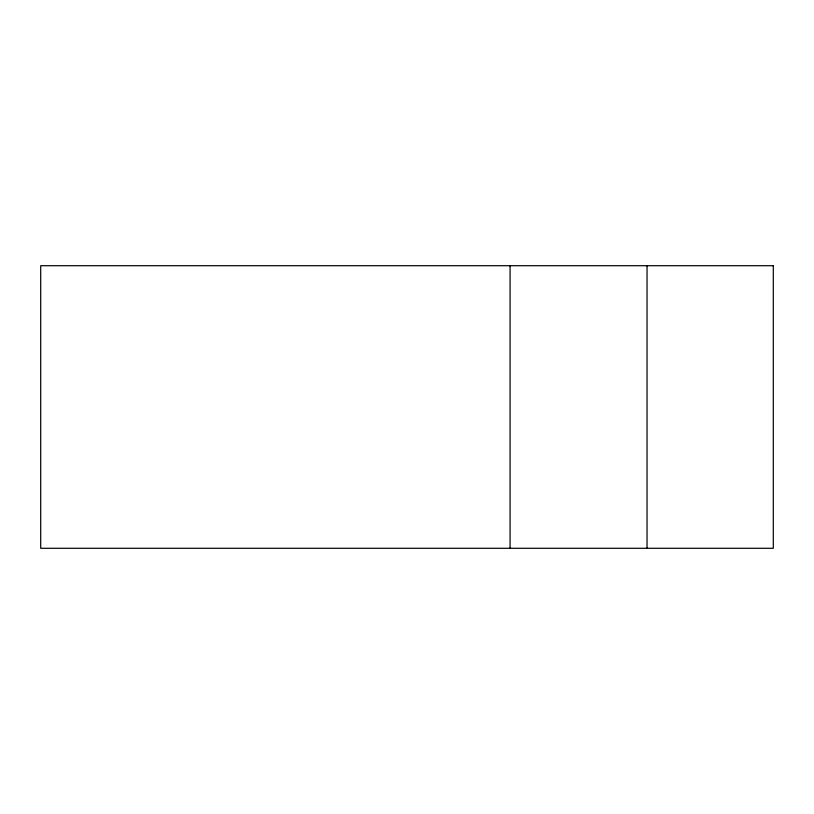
<?xml version="1.0" encoding="UTF-8"?>
<svg xmlns="http://www.w3.org/2000/svg" width="814" height="814" viewBox="0 0 814 814"><rect width="100%" height="100%" fill="white"/><g stroke="black" fill="none" stroke-linecap="round" stroke-linejoin="round"><path stroke-width="1.22" d="M647.038 265.71L647.038 548.29M510.073 265.71L510.073 548.29M773.3 265.71L40.7 265.71L40.7 548.29L773.3 548.29L773.3 265.71"/></g></svg>
